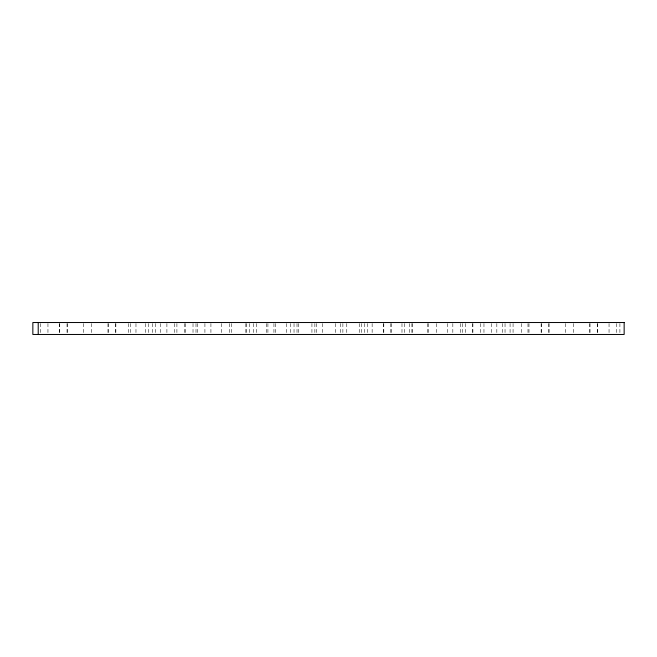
<?xml version="1.0" encoding="UTF-8"?>
<svg xmlns="http://www.w3.org/2000/svg" width="657" height="657" viewBox="0 0 657 657"><rect width="100%" height="100%" fill="white"/><g stroke="black" fill="none" stroke-linecap="round" stroke-linejoin="round"><path stroke-width="0.49" stroke-dasharray="3.29 2.46" d="M619.912 323.523L619.912 333.477M616.512 323.523L616.512 334.47M609.047 323.523L609.047 334.47M597.624 323.523L597.624 334.47M597.238 323.523L597.238 334.47M590.043 323.523L590.043 334.47M589.658 323.523L589.658 334.47M573.684 323.523L573.684 334.47M565.472 323.523L565.472 334.47M549.112 323.523L549.112 334.47M548.726 323.523L548.726 334.47M541.532 323.523L541.532 334.47M541.138 323.523L541.138 334.47M528.984 323.523L528.984 334.47M527.99 323.523L527.99 334.47M521.395 323.523L521.395 334.47M513.068 323.523L513.068 334.47M510.078 323.523L510.078 334.47M505.036 323.523L505.036 334.47M502.621 323.523L502.621 334.47M496.832 323.523L496.832 334.47M491.428 323.523L491.428 334.47M483.963 323.523L483.963 334.47M480.464 323.523L480.464 334.47M472.884 323.523L472.884 334.47M472.777 323.523L472.777 334.47M465.312 323.523L465.312 334.47M462.331 323.523L462.331 334.47M460.409 323.523L460.409 334.47M452.829 323.523L452.829 334.47M447.401 323.523L447.401 334.47M436.47 323.523L436.47 334.47M428.257 323.523L428.257 334.47M427.354 323.523L427.354 334.47M412.432 323.523L412.432 334.47M411.898 323.523L411.898 334.47M409.451 323.523L409.451 334.47M404.318 323.523L404.318 334.47M401.985 323.523L401.985 334.47M391.391 323.523L391.391 334.47M390.792 323.523L390.792 334.47M383.811 323.523L383.811 334.47M383.335 323.523L383.335 334.47M372.141 323.523L372.141 334.47M367.452 323.523L367.452 334.47M364.684 323.523L364.684 334.47M361.695 323.523L361.695 334.47M359.239 323.523L359.239 334.47M346.773 323.523L346.773 334.47M342.88 323.523L342.88 334.47M340.441 323.523L340.441 334.47M335.3 323.523L335.3 334.47M322.447 323.523L322.447 334.47M316.559 323.523L316.559 334.47M314.867 323.523L314.867 334.47M311.935 323.523L311.935 334.47M298.508 323.523L298.508 334.47M297.013 323.523L297.013 334.47M294.032 323.523L294.032 334.47M290.295 323.523L290.295 334.47M286.567 323.523L286.567 334.47M275.373 323.523L275.373 334.47M273.936 323.523L273.936 334.47M267.916 323.523L267.916 334.47M266.356 323.523L266.356 334.47M256.723 323.523L256.723 334.47M253.43 323.523L253.43 334.47M249.258 323.523L249.258 334.47M246.276 323.523L246.276 334.47M245.849 323.523L245.849 334.47M231.354 323.523L231.354 334.47M229.49 323.523L229.49 334.47M221.278 323.523L221.278 334.47M210.922 323.523L210.922 334.47M204.918 323.523L204.918 334.47M197.338 323.523L197.338 334.47M196 323.523L196 334.47M193.018 323.523L193.018 334.47M185.553 323.523L185.553 334.47M184.486 323.523L184.486 334.47M176.905 323.523L176.905 334.47M174.36 323.523L174.36 334.47M166.903 323.523L166.903 334.47M160.546 323.523L160.546 334.47M155.709 323.523L155.709 334.47M152.334 323.523L152.334 334.47M148.244 323.523L148.244 334.47M145.263 323.523L145.263 334.47M135.974 323.523L135.974 334.47M130.341 323.523L130.341 334.47M128.394 323.523L128.394 334.47M115.862 323.523L115.862 334.47M115.542 323.523L115.542 334.47M108.274 323.523L108.274 334.47M107.962 323.523L107.962 334.47M91.602 323.523L91.602 334.47M83.39 323.523L83.39 334.47M67.343 323.523L67.343 334.47M67.03 323.523L67.03 334.47M59.762 323.523L59.762 334.47M59.45 323.523L59.45 334.47M47.953 323.523L47.953 334.47M40.488 323.523L40.488 334.47"/><path stroke-width="0.99" d="M38.213 322.53L38.213 334.47M624.15 322.53L32.858 322.53L32.85 334.47L624.15 334.47L624.15 322.53"/></g></svg>
